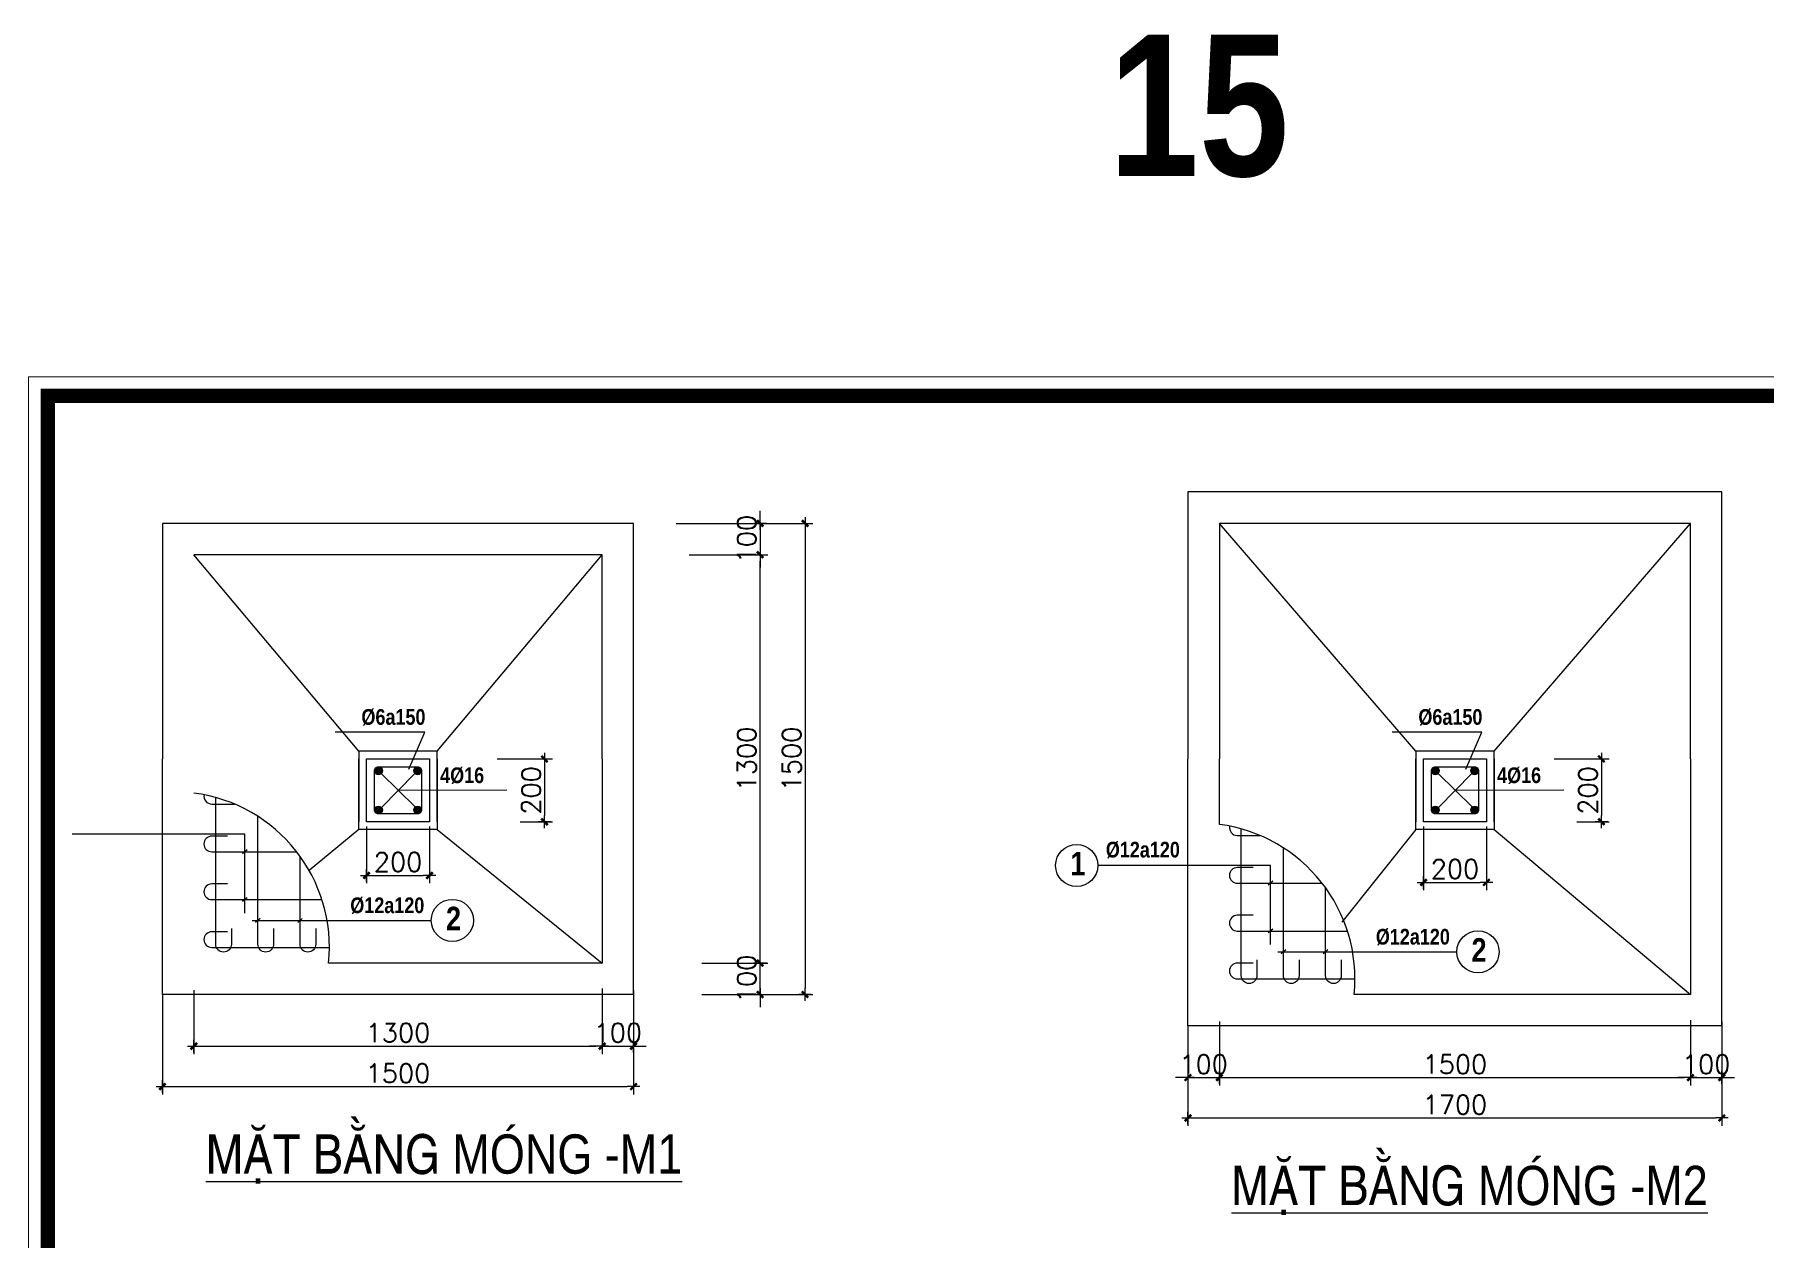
# Model space of a CAD drawing. Header units: millimetres. Extents: x 615730 to 2792744, y 139412 to 597571.
# Drawn here: x 1118834 to 1140865, y 295555 to 310885 of the extents above; entities that cross this region are included whole.
import ezdxf

# ---------------------------------------------------------------- set-up
doc = ezdxf.new("R2010")
doc.units = ezdxf.units.MM
doc.header["$MEASUREMENT"] = 0
doc.header["$PDMODE"] = 34
doc.linetypes.add('HIDDEN', pattern=[0.375, 0.25, -0.125])
doc.layers.get('0').update_dxf_attribs({"lineweight": 5})
doc.layers.add('0.10_Thay', color=5, linetype='Continuous', lineweight=20)
doc.layers.add('thay', color=7, linetype='Continuous', lineweight=15)
for name, color, linetype in [('2H', 7, 'HIDDEN'), ('2L', 7, 'Continuous'), ('3L', 2, 'Continuous'), ('4L', 161, 'Continuous'), ('5L', 1, 'Continuous'), ('H', 252, 'Continuous')]:
    doc.layers.add(name, color=color, linetype=linetype)
doc.styles.add('AVO', font='', dxfattribs={"height": 200})
doc.styles.add('romans', font='romans.shx', dxfattribs={"height": 240})
doc.styles.get("Standard").update_dxf_attribs({"font": ''})
doc.styles.add('UNIVER', font='')
doc.styles.get('AVO').set_extended_font_data('VNI-Helve-Condense')
doc.styles.get('Standard').set_extended_font_data('VNI-Avo')
doc.styles.get('UNIVER').set_extended_font_data('VNI-Helve-Condense', bold=True)
doc.dimstyles.new('25', dxfattribs={"dimtxt": 160, "dimasz": 80, "dimexe": 100, "dimexo": 0, "dimgap": 50, "dimtad": 1, "dimdec": 0, "dimlfac": 0.25, "dimdsep": 46, "dimtxsty": 'romans', "dimblk": ']', "dimcen": 50, "dimdle": 100, "dimclrd": 148, "dimclre": 148, "dimclrt": 2, "dimadec": 0, "dimazin": 0, "dimtfac": 0.4, "dimtdec": 0, "dimtix": 1, "dimtmove": 2, "dimatfit": 3, "dimldrblk": ']', "dimfxl": 1, "dimtvp": 0.004, "dimtolj": 1, "dimarcsym": 0})

# ---------------------------------------------------------------- blocks, each defined once
blk = doc.blocks.new(']')
for p, q in [((1, 0), (-1, 0)), ((0, 1), (0, -1))]:
    blk.add_line(p, q)
at = {"color": 9, "const_width": 0.4}
blk.add_lwpolyline([(-0.51, -0.51), (0.51, 0.51)], dxfattribs=at)
blk = doc.blocks.new('*D788')
at = {"layer": '2L', "color": 148, "lineweight": -2, "transparency": 16777216}
for p, q in [((1124727, 301660), (1125428, 301660)), ((1125328, 301580), (1125328, 300940)), ((1125016, 300860), (1125428, 300860))]:
    blk.add_line(p, q, dxfattribs=at)
at = {"layer": 'DEFPOINTS', "color": 0, "transparency": 16777216}
for p in [(1124727, 301660), (1125016, 300860), (1125328, 300860)]:
    blk.add_point(p, dxfattribs=at)
at = {"layer": '2L', "color": 148, "lineweight": -2, "transparency": 16777216, "xscale": 80, "yscale": 80, "zscale": 80}
for p, rotation in [((1125328, 301660), 90), ((1125328, 300860), 270)]:
    blk.add_blockref(']', p, dxfattribs=dict(at, rotation=rotation))
at = {"layer": '2L', "color": 2, "transparency": 16777216, "insert": (1125158, 301260), "char_height": 240, "attachment_point": 5, "rotation": 90, "style": 'romans'}
blk.add_mtext('\\A1;200', dxfattribs=at)
blk = doc.blocks.new('*D789')
at = {"layer": '2L', "color": 148, "lineweight": -2, "transparency": 16777216}
for p, q in [((1126062, 298735), (1126062, 297903)), ((1126462, 298717), (1126462, 297903)), ((1125982, 298003), (1125902, 298003)), ((1126062, 298003), (1126462, 298003)), ((1126542, 298003), (1126622, 298003))]:
    blk.add_line(p, q, dxfattribs=at)
at = {"layer": 'DEFPOINTS', "color": 0, "transparency": 16777216}
for p in [(1126062, 298735), (1126462, 298717), (1126462, 298003)]:
    blk.add_point(p, dxfattribs=at)
at = {"layer": '2L', "color": 148, "lineweight": -2, "transparency": 16777216, "xscale": 80, "yscale": 80, "zscale": 80}
blk.add_blockref(']', (1126062, 298003), dxfattribs=at)
at = {"layer": '2L', "color": 148, "lineweight": -2, "transparency": 16777216, "xscale": 80, "yscale": 80, "zscale": 80, "rotation": 180}
blk.add_blockref(']', (1126462, 298003), dxfattribs=at)
at = {"layer": '2L', "color": 2, "transparency": 16777216, "insert": (1126262, 298173), "char_height": 240, "attachment_point": 5, "style": 'romans'}
blk.add_mtext('\\A1;100', dxfattribs=at)
blk = doc.blocks.new('*D790')
at = {"layer": '2L', "color": 148, "lineweight": -2, "transparency": 16777216}
for p, q in [((1123063, 300799), (1123063, 300077)), ((1123863, 300799), (1123863, 300077)), ((1123143, 300177), (1123783, 300177))]:
    blk.add_line(p, q, dxfattribs=at)
at = {"layer": 'DEFPOINTS', "color": 0, "transparency": 16777216}
for p in [(1123063, 300799), (1123863, 300799), (1123863, 300177)]:
    blk.add_point(p, dxfattribs=at)
at = {"layer": '2L', "color": 148, "lineweight": -2, "transparency": 16777216, "xscale": 80, "yscale": 80, "zscale": 80, "rotation": 180}
blk.add_blockref(']', (1123063, 300177), dxfattribs=at)
at = {"layer": '2L', "color": 148, "lineweight": -2, "transparency": 16777216, "xscale": 80, "yscale": 80, "zscale": 80}
blk.add_blockref(']', (1123863, 300177), dxfattribs=at)
at = {"layer": '2L', "color": 2, "transparency": 16777216, "insert": (1123463, 300347), "char_height": 240, "attachment_point": 5, "style": 'romans'}
blk.add_mtext('\\A1;200', dxfattribs=at)
blk = doc.blocks.new('*D791')
at = {"layer": '2L', "color": 148, "lineweight": -2, "transparency": 16777216}
for p, q in [((1128074, 299140), (1128074, 299220)), ((1127330, 299060), (1128174, 299060)), ((1128074, 298660), (1128074, 299060)), ((1127330, 298660), (1128174, 298660)), ((1128074, 298580), (1128074, 298500))]:
    blk.add_line(p, q, dxfattribs=at)
at = {"layer": 'DEFPOINTS', "color": 0, "transparency": 16777216}
for p in [(1127330, 299060), (1128074, 299060), (1127330, 298660)]:
    blk.add_point(p, dxfattribs=at)
at = {"layer": '2L', "color": 148, "lineweight": -2, "transparency": 16777216, "xscale": 80, "yscale": 80, "zscale": 80}
for p, rotation in [((1128074, 299060), 270), ((1128074, 298660), 90)]:
    blk.add_blockref(']', p, dxfattribs=dict(at, rotation=rotation))
at = {"layer": '2L', "color": 2, "transparency": 16777216, "insert": (1127904, 298860), "char_height": 240, "attachment_point": 5, "rotation": 90, "style": 'romans'}
blk.add_mtext('\\A1;100', dxfattribs=at)
blk = doc.blocks.new('*D792')
at = {"layer": '2L', "color": 148, "lineweight": -2, "transparency": 16777216}
for p, q in [((1127170, 304260), (1128174, 304260)), ((1128074, 299140), (1128074, 304180)), ((1127330, 299060), (1128174, 299060))]:
    blk.add_line(p, q, dxfattribs=at)
at = {"layer": 'DEFPOINTS', "color": 0, "transparency": 16777216}
for p in [(1127170, 304260), (1128074, 304260), (1127330, 299060)]:
    blk.add_point(p, dxfattribs=at)
at = {"layer": '2L', "color": 148, "lineweight": -2, "transparency": 16777216, "xscale": 80, "yscale": 80, "zscale": 80}
for p, rotation in [((1128074, 304260), 90), ((1128074, 299060), 270)]:
    blk.add_blockref(']', p, dxfattribs=dict(at, rotation=rotation))
at = {"layer": '2L', "color": 2, "transparency": 16777216, "insert": (1127904, 301660), "char_height": 240, "attachment_point": 5, "rotation": 90, "style": 'romans'}
blk.add_mtext('\\A1;1300', dxfattribs=at)
blk = doc.blocks.new('*D793')
at = {"layer": '2L', "color": 148, "lineweight": -2, "transparency": 16777216}
for p, q in [((1127004, 304660), (1128746, 304660)), ((1128646, 304580), (1128646, 298740)), ((1128174, 298660), (1128746, 298660))]:
    blk.add_line(p, q, dxfattribs=at)
at = {"layer": 'DEFPOINTS', "color": 0, "transparency": 16777216}
for p in [(1127004, 304660), (1128174, 298660), (1128646, 298660)]:
    blk.add_point(p, dxfattribs=at)
at = {"layer": '2L', "color": 148, "lineweight": -2, "transparency": 16777216, "xscale": 80, "yscale": 80, "zscale": 80}
for p, rotation in [((1128646, 304660), 90), ((1128646, 298660), 270)]:
    blk.add_blockref(']', p, dxfattribs=dict(at, rotation=rotation))
at = {"layer": '2L', "color": 2, "transparency": 16777216, "insert": (1128476, 301660), "char_height": 240, "attachment_point": 5, "rotation": 90, "style": 'romans'}
blk.add_mtext('\\A1;1500', dxfattribs=at)
blk = doc.blocks.new('*D794')
at = {"layer": '2L', "color": 148, "lineweight": -2, "transparency": 16777216}
for p, q in [((1120462, 298660), (1120462, 297388)), ((1126462, 298660), (1126462, 297388)), ((1120542, 297488), (1126382, 297488))]:
    blk.add_line(p, q, dxfattribs=at)
at = {"layer": 'DEFPOINTS', "color": 0, "transparency": 16777216}
for p in [(1120462, 298660), (1126462, 298660), (1126462, 297488)]:
    blk.add_point(p, dxfattribs=at)
at = {"layer": '2L', "color": 148, "lineweight": -2, "transparency": 16777216, "xscale": 80, "yscale": 80, "zscale": 80, "rotation": 180}
blk.add_blockref(']', (1120462, 297488), dxfattribs=at)
at = {"layer": '2L', "color": 148, "lineweight": -2, "transparency": 16777216, "xscale": 80, "yscale": 80, "zscale": 80}
blk.add_blockref(']', (1126462, 297488), dxfattribs=at)
at = {"layer": '2L', "color": 2, "transparency": 16777216, "insert": (1123462, 297658), "char_height": 240, "attachment_point": 5, "style": 'romans'}
blk.add_mtext('\\A1;1500', dxfattribs=at)
blk = doc.blocks.new('*D795')
at = {"layer": '2L', "color": 148, "lineweight": -2, "transparency": 16777216}
for p, q in [((1120862, 298717), (1120862, 297903)), ((1126062, 298735), (1126062, 297903)), ((1120942, 298003), (1125982, 298003))]:
    blk.add_line(p, q, dxfattribs=at)
at = {"layer": 'DEFPOINTS', "color": 0, "transparency": 16777216}
for p in [(1120862, 298717), (1126062, 298735), (1126062, 298003)]:
    blk.add_point(p, dxfattribs=at)
at = {"layer": '2L', "color": 148, "lineweight": -2, "transparency": 16777216, "xscale": 80, "yscale": 80, "zscale": 80, "rotation": 180}
blk.add_blockref(']', (1120862, 298003), dxfattribs=at)
at = {"layer": '2L', "color": 148, "lineweight": -2, "transparency": 16777216, "xscale": 80, "yscale": 80, "zscale": 80}
blk.add_blockref(']', (1126062, 298003), dxfattribs=at)
at = {"layer": '2L', "color": 2, "transparency": 16777216, "insert": (1123462, 298173), "char_height": 240, "attachment_point": 5, "style": 'romans'}
blk.add_mtext('\\A1;1300', dxfattribs=at)
blk = doc.blocks.new('*D796')
at = {"layer": '2L', "color": 148, "lineweight": -2, "transparency": 16777216}
for p, q in [((1128074, 304740), (1128074, 304820)), ((1127544, 304660), (1128174, 304660)), ((1128074, 304660), (1128074, 304260)), ((1127544, 304260), (1128174, 304260)), ((1128074, 304180), (1128074, 304100))]:
    blk.add_line(p, q, dxfattribs=at)
at = {"layer": 'DEFPOINTS', "color": 0, "transparency": 16777216}
for p in [(1127544, 304660), (1127544, 304260), (1128074, 304260)]:
    blk.add_point(p, dxfattribs=at)
at = {"layer": '2L', "color": 148, "lineweight": -2, "transparency": 16777216, "xscale": 80, "yscale": 80, "zscale": 80}
for p, rotation in [((1128074, 304660), 270), ((1128074, 304260), 90)]:
    blk.add_blockref(']', p, dxfattribs=dict(at, rotation=rotation))
at = {"layer": '2L', "color": 2, "transparency": 16777216, "insert": (1127904, 304460), "char_height": 240, "attachment_point": 5, "rotation": 90, "style": 'romans'}
blk.add_mtext('\\A1;100', dxfattribs=at)
blk = doc.blocks.new('*D807')
at = {"layer": '2L', "color": 148, "lineweight": -2, "transparency": 16777216}
for p, q in [((1133923, 298317), (1133923, 297503)), ((1133523, 298117), (1133523, 297503)), ((1133443, 297603), (1133363, 297603)), ((1133523, 297603), (1133923, 297603)), ((1134003, 297603), (1134083, 297603))]:
    blk.add_line(p, q, dxfattribs=at)
at = {"layer": 'DEFPOINTS', "color": 0, "transparency": 16777216}
for p in [(1133923, 298317), (1133523, 298117), (1133923, 297603)]:
    blk.add_point(p, dxfattribs=at)
at = {"layer": '2L', "color": 148, "lineweight": -2, "transparency": 16777216, "xscale": 80, "yscale": 80, "zscale": 80}
blk.add_blockref(']', (1133523, 297603), dxfattribs=at)
at = {"layer": '2L', "color": 148, "lineweight": -2, "transparency": 16777216, "xscale": 80, "yscale": 80, "zscale": 80, "rotation": 180}
blk.add_blockref(']', (1133923, 297603), dxfattribs=at)
at = {"layer": '2L', "color": 2, "transparency": 16777216, "insert": (1133723, 297773), "char_height": 240, "attachment_point": 5, "style": 'romans'}
blk.add_mtext('\\A1;100', dxfattribs=at)
blk = doc.blocks.new('*D808')
at = {"layer": '2L', "color": 148, "lineweight": -2, "transparency": 16777216}
for p, q in [((1138189, 301660), (1138889, 301660)), ((1138789, 301580), (1138789, 300940)), ((1138477, 300860), (1138889, 300860))]:
    blk.add_line(p, q, dxfattribs=at)
at = {"layer": 'DEFPOINTS', "color": 0, "transparency": 16777216}
for p in [(1138189, 301660), (1138477, 300860), (1138789, 300860)]:
    blk.add_point(p, dxfattribs=at)
at = {"layer": '2L', "color": 148, "lineweight": -2, "transparency": 16777216, "xscale": 80, "yscale": 80, "zscale": 80}
for p, rotation in [((1138789, 301660), 90), ((1138789, 300860), 270)]:
    blk.add_blockref(']', p, dxfattribs=dict(at, rotation=rotation))
at = {"layer": '2L', "color": 2, "transparency": 16777216, "insert": (1138619, 301260), "char_height": 240, "attachment_point": 5, "rotation": 90, "style": 'romans'}
blk.add_mtext('\\A1;200', dxfattribs=at)
blk = doc.blocks.new('*D809')
at = {"layer": '2L', "color": 148, "lineweight": -2, "transparency": 16777216}
for p, q in [((1139923, 298335), (1139923, 297503)), ((1140323, 298317), (1140323, 297503)), ((1139843, 297603), (1139763, 297603)), ((1139923, 297603), (1140323, 297603)), ((1140403, 297603), (1140483, 297603))]:
    blk.add_line(p, q, dxfattribs=at)
at = {"layer": 'DEFPOINTS', "color": 0, "transparency": 16777216}
for p in [(1139923, 298335), (1140323, 298317), (1140323, 297603)]:
    blk.add_point(p, dxfattribs=at)
at = {"layer": '2L', "color": 148, "lineweight": -2, "transparency": 16777216, "xscale": 80, "yscale": 80, "zscale": 80}
blk.add_blockref(']', (1139923, 297603), dxfattribs=at)
at = {"layer": '2L', "color": 148, "lineweight": -2, "transparency": 16777216, "xscale": 80, "yscale": 80, "zscale": 80, "rotation": 180}
blk.add_blockref(']', (1140323, 297603), dxfattribs=at)
at = {"layer": '2L', "color": 2, "transparency": 16777216, "insert": (1140123, 297773), "char_height": 240, "attachment_point": 5, "style": 'romans'}
blk.add_mtext('\\A1;100', dxfattribs=at)
blk = doc.blocks.new('*D810')
at = {"layer": '2L', "color": 148, "lineweight": -2, "transparency": 16777216}
for p, q in [((1136524, 300799), (1136524, 299988)), ((1137324, 300799), (1137324, 299988)), ((1136604, 300088), (1137244, 300088))]:
    blk.add_line(p, q, dxfattribs=at)
at = {"layer": 'DEFPOINTS', "color": 0, "transparency": 16777216}
for p in [(1136524, 300799), (1137324, 300799), (1137324, 300088)]:
    blk.add_point(p, dxfattribs=at)
at = {"layer": '2L', "color": 148, "lineweight": -2, "transparency": 16777216, "xscale": 80, "yscale": 80, "zscale": 80, "rotation": 180}
blk.add_blockref(']', (1136524, 300088), dxfattribs=at)
at = {"layer": '2L', "color": 148, "lineweight": -2, "transparency": 16777216, "xscale": 80, "yscale": 80, "zscale": 80}
blk.add_blockref(']', (1137324, 300088), dxfattribs=at)
at = {"layer": '2L', "color": 2, "transparency": 16777216, "insert": (1136924, 300258), "char_height": 240, "attachment_point": 5, "style": 'romans'}
blk.add_mtext('\\A1;200', dxfattribs=at)
blk = doc.blocks.new('*D814')
at = {"layer": '2L', "color": 148, "lineweight": -2, "transparency": 16777216}
for p, q in [((1133523, 298260), (1133523, 296988)), ((1140323, 298260), (1140323, 296988)), ((1133603, 297088), (1140243, 297088))]:
    blk.add_line(p, q, dxfattribs=at)
at = {"layer": 'DEFPOINTS', "color": 0, "transparency": 16777216}
for p in [(1133523, 298260), (1140323, 298260), (1140323, 297088)]:
    blk.add_point(p, dxfattribs=at)
at = {"layer": '2L', "color": 148, "lineweight": -2, "transparency": 16777216, "xscale": 80, "yscale": 80, "zscale": 80, "rotation": 180}
blk.add_blockref(']', (1133523, 297088), dxfattribs=at)
at = {"layer": '2L', "color": 148, "lineweight": -2, "transparency": 16777216, "xscale": 80, "yscale": 80, "zscale": 80}
blk.add_blockref(']', (1140323, 297088), dxfattribs=at)
at = {"layer": '2L', "color": 2, "transparency": 16777216, "insert": (1136923, 297258), "char_height": 240, "attachment_point": 5, "style": 'romans'}
blk.add_mtext('\\A1;1700', dxfattribs=at)
blk = doc.blocks.new('*D815')
at = {"layer": '2L', "color": 148, "lineweight": -2, "transparency": 16777216}
for p, q in [((1133923, 298317), (1133923, 297503)), ((1139923, 298335), (1139923, 297503)), ((1134003, 297603), (1139843, 297603))]:
    blk.add_line(p, q, dxfattribs=at)
at = {"layer": 'DEFPOINTS', "color": 0, "transparency": 16777216}
for p in [(1133923, 298317), (1139923, 298335), (1139923, 297603)]:
    blk.add_point(p, dxfattribs=at)
at = {"layer": '2L', "color": 148, "lineweight": -2, "transparency": 16777216, "xscale": 80, "yscale": 80, "zscale": 80, "rotation": 180}
blk.add_blockref(']', (1133923, 297603), dxfattribs=at)
at = {"layer": '2L', "color": 148, "lineweight": -2, "transparency": 16777216, "xscale": 80, "yscale": 80, "zscale": 80}
blk.add_blockref(']', (1139923, 297603), dxfattribs=at)
at = {"layer": '2L', "color": 2, "transparency": 16777216, "insert": (1136923, 297773), "char_height": 240, "attachment_point": 5, "style": 'romans'}
blk.add_mtext('\\A1;1500', dxfattribs=at)

msp = doc.modelspace()

# ---------------------------------------------------------------- hatches: boundary and pattern name
at = {"layer": '2L'}
for points in [[(1123162.8, 301510.1, -1), (1123262.8, 301510.1, -1)], [(1123662.8, 301510.1, -1), (1123762.8, 301510.1, -1)], [(1136624.2, 301510.1, -1), (1136724.2, 301510.1, -1)], [(1137124.2, 301510.1, -1), (1137224.2, 301510.1, -1)], [(1123262.8, 301010.1, -1), (1123162.8, 301010.1, -1)], [(1123762.8, 301010.1, -1), (1123662.8, 301010.1, -1)], [(1136724.2, 301010.1, -1), (1136624.2, 301010.1, -1)], [(1137224.2, 301010.1, -1), (1137124.2, 301010.1, -1)]]:
    msp.add_hatch(color=256, dxfattribs=at).paths.add_polyline_path(points)

# ---------------------------------------------------------------- linework, layer by layer
at = {"layer": '2H', "linetype": 'ByBlock'}
for centre in [(1132106.2, 300303.3, -15.9), (1124154.7, 299604.1, -15.9), (1137216, 299204.1, -15.9)]:
    msp.add_circle(centre, 268.5, dxfattribs=at)
at = {"layer": '2L'}
for p, q in [((1139923.2, 304660.1, -15.9), (1133923.2, 304660.1, -15.9)), ((1133923.2, 304660.1, -15.9), (1133923.2, 301660.1, -15.9)), ((1139923.2, 301660.1, -15.9), (1139923.2, 304660.1, -15.9)), ((1126061.8, 304260.1, -15.9), (1120861.8, 304260.1, -15.9)), ((1126061.8, 301660.1, -15.9), (1126061.8, 304260.1, -15.9)), ((1123803, 302002.7, -15.9), (1122661.3, 302002.7, -15.9)), ((1123601.3, 301532.3, -15.9), (1123803, 302002.7, -15.9)), ((1137264.4, 302002.7, -15.9), (1136122.7, 302002.7, -15.9)), ((1137062.7, 301532.3, -15.9), (1137264.4, 302002.7, -15.9)), ((1126061.8, 301660.1, -15.9), (1126061.8, 299060.1, -15.9)), ((1133923.2, 300826.3, -15.9), (1133923.2, 301660.1, -15.9)), ((1139923.2, 301660.1, -15.9), (1139923.2, 298660.1, -15.9)), ((1123680.8, 301048.6, -15.9), (1123248.4, 301475, -15.9)), ((1123251.3, 301042.2, -15.9), (1123677.7, 301474.5, -15.9)), ((1137142.2, 301048.6, -15.9), (1136709.8, 301475, -15.9)), ((1136712.6, 301042.2, -15.9), (1137139.1, 301474.5, -15.9)), ((1124849.4, 301261.8, -15.9), (1123466.3, 301260.2, -15.9)), ((1138310.7, 301261.8, -15.9), (1136927.7, 301260.2, -15.9)), ((1121540.9, 300502.3, -15.9), (1121483.1, 300453.1, -15.9)), ((1134602.2, 300102.3, -15.9), (1134544.5, 300053.1, -15.9)), ((1121540.9, 299893.5, -15.9), (1121483.1, 299844.3, -15.9)), ((1121706.1, 299628.8, -15.9), (1121648.4, 299579.5, -15.9)), ((1122243.2, 299628.8, -15.9), (1122185.5, 299579.5, -15.9)), ((1121605.4, 299604.1, -15.9), (1123886.2, 299604.1, -15.9)), ((1134602.2, 299493.5, -15.9), (1134544.5, 299444.3, -15.9)), ((1134666.8, 299204.1, -15.9), (1136947.6, 299204.1, -15.9)), ((1134767.5, 299228.8, -15.9), (1134709.7, 299179.5, -15.9)), ((1135304.6, 299228.8, -15.9), (1135246.9, 299179.5, -15.9)), ((1126061.8, 299060.1, -15.9), (1122578, 299060.1, -15.9)), ((1139923.2, 298660.1, -15.9), (1135639.4, 298660.1, -15.9))]:
    msp.add_line(p, q, dxfattribs=at)
at = {"layer": '2L', "elevation": -15.9}
for points in [[(1123962.8, 300860.1), (1123962.8, 301760.1), (1122962.8, 301760.1), (1122962.8, 300860.1)], [(1123962.8, 301660.1), (1123962.8, 300760.1), (1122962.8, 300760.1), (1122962.8, 301660.1)], [(1137424.2, 300860.1), (1137424.2, 301760.1), (1136424.2, 301760.1), (1136424.2, 300860.1)], [(1137424.2, 301660.1), (1137424.2, 300760.1), (1136424.2, 300760.1), (1136424.2, 301660.1)]]:
    msp.add_lwpolyline(points, dxfattribs=at)
for points in [[(1123862.8, 301660.1), (1123862.8, 300860.1), (1123062.8, 300860.1), (1123062.8, 301660.1)], [(1137324.2, 301660.1), (1137324.2, 300860.1), (1136524.2, 300860.1), (1136524.2, 301660.1)]]:
    msp.add_lwpolyline(points, close=True, dxfattribs=at)
at = {"layer": '2L', "linetype": 'ByBlock', "elevation": -15.9}
for points in [[(1121512, 299696.5), (1121512, 300703.3), (1119313.3, 300703.3)], [(1134573.4, 299296.5), (1134573.4, 300303.3), (1132374.7, 300303.3)]]:
    msp.add_lwpolyline(points, dxfattribs=at)
at = {"layer": '2L'}
for centre in [(1123212.8, 301510.1, -15.9), (1123712.8, 301510.1, -15.9), (1136674.2, 301510.1, -15.9), (1137174.2, 301510.1, -15.9), (1123212.8, 301010.1, -15.9), (1123712.8, 301010.1, -15.9), (1136674.2, 301010.1, -15.9), (1137174.2, 301010.1, -15.9)]:
    msp.add_circle(centre, 50, dxfattribs=at)
for centre in [(1120606.6, 299261.2, -15.9), (1133667.9, 298861.2, -15.9)]:
    msp.add_arc(centre, 1981.7, 354.17833, 82.59835, dxfattribs=at)
at = {"layer": '3L', "elevation": -15.9}
for points in [[(1123762.8, 301510.1), (1123762.8, 301010.1, -0.4142136), (1123712.8, 300960.1), (1123212.8, 300960.1, -0.4142136), (1123162.8, 301010.1), (1123162.8, 301510.1, -0.4142136), (1123212.8, 301560.1), (1123712.8, 301560.1, -0.4142136)], [(1137224.2, 301510.1), (1137224.2, 301010.1, -0.4142136), (1137174.2, 300960.1), (1136674.2, 300960.1, -0.4142136), (1136624.2, 301010.1), (1136624.2, 301510.1, -0.4142136), (1136674.2, 301560.1), (1137174.2, 301560.1, -0.4142136)]]:
    msp.add_lwpolyline(points, format="xyb", close=True, dxfattribs=at)
at = {"layer": '3L', "ltscale": 100, "elevation": -15.9}
for points in [[(1120992.2, 301204.9, 0.469461), (1121090.5, 301086.5), (1121377.9, 301086.5)], [(1121340.1, 299500.7), (1121340.1, 299300.7, -1), (1121140.1, 299300.7), (1121140.1, 301169.7)], [(1121340.1, 299500.7), (1121340.1, 299300.7, -1), (1121140.1, 299300.7), (1121140.1, 301169.7)], [(1121877.2, 299500.7), (1121877.2, 299300.7, -1), (1121677.2, 299300.7), (1121677.2, 300928.7)], [(1121877.2, 299500.7), (1121877.2, 299300.7, -1), (1121677.2, 299300.7), (1121677.2, 300928.7)], [(1134053.6, 300804.9, 0.469461), (1134151.9, 300686.5), (1134439.3, 300686.5)], [(1134401.4, 299100.7), (1134401.4, 298900.7, -1), (1134201.4, 298900.7), (1134201.4, 300769.7)], [(1134401.4, 299100.7), (1134401.4, 298900.7, -1), (1134201.4, 298900.7), (1134201.4, 300769.7)], [(1121290.5, 300677.7), (1121090.5, 300677.7, 1), (1121090.5, 300477.7), (1122170.8, 300477.7)], [(1134938.6, 299100.7), (1134938.6, 298900.7, -1), (1134738.6, 298900.7), (1134738.6, 300528.7)], [(1134938.6, 299100.7), (1134938.6, 298900.7, -1), (1134738.6, 298900.7), (1134738.6, 300528.7)], [(1122414.4, 299500.7), (1122414.4, 299300.7, -1), (1122214.4, 299300.7), (1122214.4, 300419.6)], [(1122414.4, 299500.7), (1122414.4, 299300.7, -1), (1122214.4, 299300.7), (1122214.4, 300419.6)], [(1121290.5, 300068.9), (1121090.5, 300068.9, 1), (1121090.5, 299868.9), (1122492.7, 299868.9)], [(1134351.9, 300277.7), (1134151.9, 300277.7, 1), (1134151.9, 300077.7), (1135232.2, 300077.7)], [(1135475.8, 299100.7), (1135475.8, 298900.7, -1), (1135275.8, 298900.7), (1135275.8, 300019.6)], [(1135475.8, 299100.7), (1135475.8, 298900.7, -1), (1135275.8, 298900.7), (1135275.8, 300019.6)], [(1134351.9, 299668.9), (1134151.9, 299668.9, 1), (1134151.9, 299468.9), (1135554.1, 299468.9)], [(1121290.5, 299460.1), (1121090.5, 299460.1, 1), (1121090.5, 299260.1), (1122588.2, 299260.1)], [(1134351.9, 299060.1), (1134151.9, 299060.1, 1), (1134151.9, 298860.1), (1135649.6, 298860.1)]]:
    msp.add_lwpolyline(points, format="xyb", dxfattribs=at)
at = {"layer": '4L'}
for p, q in [((1136424.2, 301760.1, -15.9), (1133923.2, 304660.1, -15.9)), ((1137424.2, 301760.1, -15.9), (1139923.2, 304660.1, -15.9)), ((1122962.8, 301760.1, -15.9), (1120861.8, 304260.1, -15.9)), ((1123962.8, 301760.1, -15.9), (1126061.8, 304260.1, -15.9)), ((1122962.8, 300760.1, -15.9), (1122330.5, 300238.4, -15.9)), ((1123962.8, 300760.1, -15.9), (1126061.8, 299060.1, -15.9)), ((1136424.2, 300760.1, -15.9), (1135481.2, 299582, -15.9)), ((1137424.2, 300760.1, -15.9), (1139923.2, 298660.1, -15.9))]:
    msp.add_line(p, q, dxfattribs=at)
at = {"layer": '4L', "elevation": -15.9}
for points in [[(1140323.2, 305060.1), (1133523.2, 305060.1), (1133523.2, 301660.1)], [(1140323.2, 298260.1), (1140323.2, 305060.1)], [(1126461.8, 304660.1), (1120461.8, 304660.1), (1120461.8, 301660.1)], [(1126461.8, 298660.1), (1126461.8, 304660.1)], [(1126461.8, 298660.1), (1120461.8, 298660.1), (1120461.8, 301660.1)], [(1140323.2, 298260.1), (1133523.2, 298260.1), (1133523.2, 301660.1)]]:
    msp.add_lwpolyline(points, dxfattribs=at)
at = {"layer": 'H', "const_width": 182.5, "elevation": -15.9}
msp.add_lwpolyline([(1119001.1, 281224.6), (1154644.9, 281224.6), (1154644.9, 306284.7), (1119001.1, 306284.7)], close=True, dxfattribs=at)
at = {"layer": 'thay', "linetype": 'Continuous', "elevation": -15.9}
msp.add_lwpolyline([(1118757.8, 280981.3), (1154888.2, 280981.3), (1154888.2, 306528), (1118757.8, 306528)], close=True, dxfattribs=at)

# ---------------------------------------------------------------- texts
at = {"layer": '0.10_Thay', "insert": (1132516.6, 309059.1, -15.9), "char_height": 1800, "width": 79177.8, "attachment_point": 7}
msp.add_mtext('{\\fVNI-Helve-Condense|b1|i0|c0|p2;15}', dxfattribs=at)
at = {"layer": '2L', "style": 'UNIVER'}
for s, height, p in [('Þ6a150', 200, (1122996.5, 302095.2, -15.9)), ('Þ6a150', 200, (1136457.9, 302095.2, -15.9)), ('4Þ16', 200, (1123999, 301352.7, -15.9)), ('4Þ16', 200, (1137460.4, 301352.7, -15.9)), ('Þ12a120', 200, (1132477.1, 300405.5, -15.9)), ('1', 300, (1132025.2, 300177.3, -15.9)), ('Þ12a120', 200, (1122854.4, 299696.6, -15.9)), ('2', 300, (1124073.6, 299478.2, -15.9)), ('Þ12a120', 200, (1135915.8, 299296.6, -15.9)), ('2', 300, (1137135, 299078.2, -15.9))]:
    msp.add_text(s, height=height, dxfattribs=at).set_placement(p)
at = {"layer": '5L', "style": 'AVO'}
for s, p in [('%%UMAËT BAÈNG MOÙNG -M1', (1121014.1, 296379.1, -15.9)), ('%%UMAËT BAÈNG MOÙNG -M2', (1134075.5, 295979.1, -15.9))]:
    msp.add_text(s, height=500, dxfattribs=at).set_placement(p)

# ---------------------------------------------------------------- dimensions: what is measured, and where the dimension line sits
at = {"layer": '2L'}
for base, p1, p2, angle, picture, middle in [((1128645.7, 298660.1, -15.9), (1127004.1, 304660.1, -15.9), (1128174, 298660.1, -15.9), 90, '*D793', (1128475.7, 301660.1, -15.9)), ((1128074, 304260.1, -15.9), (1127543.5, 304660.1, -15.9), (1127543.5, 304260.1, -15.9), 90, '*D796', (1127904, 304460.1, -15.9)), ((1128074, 299060.1, -15.9), (1127329.9, 298660.1, -15.9), (1127329.9, 299060.1, -15.9), 90, '*D791', (1127904, 298860.1, -15.9)), ((1126461.8, 298002.8, -15.9), (1126061.8, 298734.8, -15.9), (1126461.8, 298717.1, -15.9), 180, '*D789', (1126261.8, 298172.8, -15.9)), ((1133923.2, 297602.8, -15.9), (1133523.2, 298117.1, -15.9), (1133923.2, 298317.1, -15.9), 180, '*D807', (1133723.2, 297772.8, -15.9)), ((1140323.2, 297602.8, -15.9), (1139923.2, 298334.8, -15.9), (1140323.2, 298317.1, -15.9), 180, '*D809', (1140123.2, 297772.8, -15.9))]:
    dim = msp.add_linear_dim(base=base, p1=p1, p2=p2, angle=angle, dimstyle='25', dxfattribs=at)
    dim.commit()
    dim.dimension.update_dxf_attribs({"geometry": picture, "text_midpoint": middle})
for base, p1, p2, picture, middle in [((1128074, 304260.1, -15.9), (1127329.9, 299060.1, -15.9), (1127170.1, 304260.1, -15.9), '*D792', (1127904, 301660.1, -15.9)), ((1125327.9, 300860.1, -15.9), (1124727.4, 301660.1, -15.9), (1125015.6, 300860.1, -15.9), '*D788', (1125157.9, 301260.1, -15.9)), ((1138789.3, 300860.1, -15.9), (1138188.8, 301660.1, -15.9), (1138477, 300860.1, -15.9), '*D808', (1138619.3, 301260.1, -15.9))]:
    dim = msp.add_linear_dim(base=base, p1=p1, p2=p2, angle=90, dimstyle='25', override={"dimtmove": 1}, dxfattribs=at)
    dim.commit()
    dim.dimension.update_dxf_attribs({"geometry": picture, "text_midpoint": middle})
for base, p1, p2, picture, middle in [((1123862.8, 300177.4, -15.9), (1123062.8, 300799.3, -15.9), (1123862.8, 300799.3, -15.9), '*D790', (1123462.8, 300347.4, -15.9)), ((1137324.2, 300088.3, -15.9), (1136524.2, 300799.3, -15.9), (1137324.2, 300799.3, -15.9), '*D810', (1136924.2, 300258.3, -15.9)), ((1126461.8, 297487.9, -15.9), (1120461.8, 298660.1, -15.9), (1126461.8, 298660.1, -15.9), '*D794', (1123461.8, 297657.9, -15.9)), ((1126061.8, 298002.8, -15.9), (1120861.8, 298717.1, -15.9), (1126061.8, 298734.8, -15.9), '*D795', (1123461.8, 298172.8, -15.9)), ((1139923.2, 297602.8, -15.9), (1133923.2, 298317.1, -15.9), (1139923.2, 298334.8, -15.9), '*D815', (1136923.2, 297772.8, -15.9)), ((1140323.2, 297087.9, -15.9), (1133523.2, 298260.1, -15.9), (1140323.2, 298260.1, -15.9), '*D814', (1136923.2, 297257.9, -15.9))]:
    dim = msp.add_linear_dim(base=base, p1=p1, p2=p2, dimstyle='25', dxfattribs=at)
    dim.commit()
    dim.dimension.update_dxf_attribs({"geometry": picture, "text_midpoint": middle})

doc.saveas('drawing.dxf')
